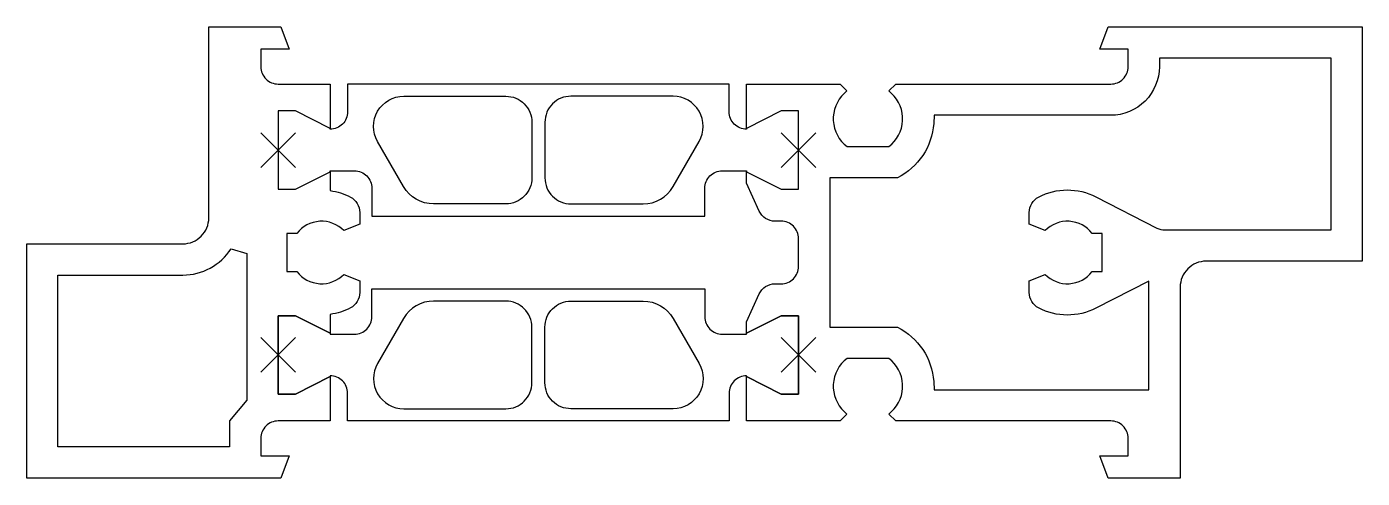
# Model space of a CAD drawing. Header units: millimetres. Extents: x 0 to 77, y 0 to 26.
import ezdxf

# ---------------------------------------------------------------- set-up
doc = ezdxf.new("R2010")
doc.units = ezdxf.units.MM
doc.header["$PDMODE"] = 3
doc.header["$PDSIZE"] = 1
doc.layers.add('X_SNAP', color=7, linetype='Continuous', lineweight=0, plot=False)

msp = doc.modelspace()

# ---------------------------------------------------------------- linework, layer by layer
for points in [[(17.5, 8.35), (15.5, 9.35), (14.5, 9.35), (14.5, 4.85), (15.5, 4.85), (17.5, 5.85), (17.5, 3.3), (16, 3.3), (16, 3.3), (14.5, 3.3, 0.414214), (13.5, 2.3), (13.5, 1.3), (15.128, 1.3), (14.655, 0), (0, 0), (0, 13.5), (9, 13.5, 0.414214), (10.5, 15), (10.5, 26), (14.655, 26), (15.128, 24.7), (13.5, 24.7), (13.5, 23.7, 0.414214), (14.5, 22.7), (16, 22.7), (16, 22.7), (17.5, 22.7), (17.5, 20.15), (15.5, 21.15), (14.5, 21.15), (14.5, 16.65), (15.5, 16.65), (17.5, 17.65), (17.5, 17), (17.5, 17), (17.5, 16.565, -0.085303), (18.662, 16.194, -0.279739), (19.2, 15.307), (19.2, 14.8), (19.2, 14.8), (19.2, 14.634), (18.285, 14.26, 0.455203), (15.575, 14.1), (15, 14.1), (15, 11.9), (15.575, 11.9, 0.455203), (18.285, 11.74), (19.2, 11.366), (19.2, 10.693, -0.279739), (18.662, 9.806, -0.085303), (17.5, 9.435), (17.5, 8.35)], [(41.5, 17), (41.5, 17.65), (43.5, 16.65), (44.5, 16.65), (44.5, 21.15), (43.5, 21.15), (41.5, 20.15), (41.5, 22.7), (46.892, 22.7), (47.288, 22.304), (47.136, 22.163, 0.467074), (47.3, 19.1), (49.7, 19.1, 0.467074), (49.864, 22.163), (49.712, 22.304), (50.108, 22.7), (62.5, 22.7, 0.414214), (63.5, 23.7), (63.5, 24.7), (61.872, 24.7), (62.345, 26), (77, 26), (77, 12.5), (68, 12.5, 0.414214), (66.5, 11), (66.5, 0), (62.345, 0), (61.872, 1.3), (63.5, 1.3), (63.5, 2.3, 0.414214), (62.5, 3.3), (50.108, 3.3), (49.712, 3.696), (49.864, 3.837, 0.467074), (49.7, 6.9), (47.3, 6.9, 0.467074), (47.136, 3.837), (47.288, 3.696), (46.892, 3.3), (41.5, 3.3), (41.5, 5.85), (43.5, 4.85), (44.5, 4.85), (44.5, 9.35), (43.5, 9.35), (41.5, 8.35), (41.5, 9), (42.234, 10.614, -0.294108), (43.144, 11.2), (43.5, 11.2, 0.414214), (44.5, 12.2), (44.5, 13.8, 0.414214), (43.5, 14.8), (43.144, 14.8, -0.294108), (42.234, 15.386), (41.5, 17)], [(57.8, 11.366), (58.715, 11.74, 0.455203), (61.425, 11.9), (62, 11.9), (62, 14.1), (61.425, 14.1, 0.455203), (58.715, 14.26), (57.8, 14.634), (57.8, 15.307, -0.279739), (58.338, 16.194, -0.242325), (61.634, 16.208), (65.164, 14.409, 0.118358), (65.618, 14.3), (75.2, 14.3), (75.2, 24.2), (65.3, 24.2), (65.3, 23.7, -0.414214), (62.5, 20.9), (52.323, 20.9), (52.291, 20.435, -0.265491), (50.197, 17.3), (46.3, 17.3), (46.3, 8.7), (50.197, 8.7, -0.265491), (52.291, 5.565), (52.323, 5.1), (64.7, 5.1), (64.7, 11.354), (61.634, 9.792, -0.242325), (58.338, 9.806, -0.279739), (57.8, 10.693), (57.8, 11.366)], [(39.1, 15.1), (39.1, 16.7, -0.414214), (40.1, 17.7), (41.5, 17.7), (41.5, 17.65), (43.5, 16.65), (44.5, 16.65), (44.5, 21.15), (43.5, 21.15), (41.5, 20.15), (41.5, 20.1, -0.414214), (40.5, 21.1), (40.5, 22.7), (18.5, 22.7), (18.5, 21.1, -0.414214), (17.5, 20.1), (17.5, 20.15), (15.5, 21.15), (14.5, 21.15), (14.5, 16.65), (15.5, 16.65), (17.5, 17.65), (17.5, 17.7), (18.9, 17.7, -0.414214), (19.9, 16.7), (19.9, 15.1), (39.1, 15.1)], [(29.125, 17.3, -0.414214), (27.625, 15.8), (23.461, 15.8, -0.267949), (21.729, 16.8), (20.233, 19.391, -0.57735), (21.739, 22), (27.625, 22, -0.414214), (29.125, 20.5), (29.125, 17.3)], [(29.875, 17.3, 0.414214), (31.375, 15.8), (35.539, 15.8, 0.267949), (37.271, 16.8), (38.767, 19.391, 0.57735), (37.261, 22), (31.375, 22, 0.414214), (29.875, 20.5), (29.875, 17.3)], [(9, 11.7, 0.255655), (11.779, 13.22), (12.7, 12.951), (12.7, 4.492), (11.7, 3.3), (11.7, 1.8), (1.8, 1.8), (1.8, 11.7), (9, 11.7)], [(39.1, 10.9), (39.1, 9.3, 0.414214), (40.1, 8.3), (41.5, 8.3), (41.5, 8.35), (43.5, 9.35), (44.5, 9.35), (44.5, 4.85), (43.5, 4.85), (41.5, 5.85), (41.5, 5.9, 0.414214), (40.5, 4.9), (40.5, 3.3), (18.5, 3.3), (18.5, 4.9, 0.414214), (17.5, 5.9), (17.5, 5.85), (15.5, 4.85), (14.5, 4.85), (14.5, 9.35), (15.5, 9.35), (17.5, 8.35), (17.5, 8.3), (18.9, 8.3, 0.414214), (19.9, 9.3), (19.9, 10.9), (39.1, 10.9)], [(29.125, 8.7, 0.414214), (27.625, 10.2), (23.461, 10.2, 0.267949), (21.729, 9.2), (20.233, 6.609, 0.57735), (21.739, 4), (27.625, 4, 0.414214), (29.125, 5.5), (29.125, 8.7)], [(29.875, 8.7, -0.414214), (31.375, 10.2), (35.539, 10.2, -0.267949), (37.271, 9.2), (38.767, 6.609, -0.57735), (37.261, 4), (31.375, 4, -0.414214), (29.875, 5.5), (29.875, 8.7)]]:
    msp.add_lwpolyline(points, format="xyb", close=True)
at = {"layer": 'X_SNAP'}
for p in [(14.5, 18.9), (14.5, 18.9), (14.5, 18.9), (44.5, 18.9), (44.5, 18.9), (44.5, 18.9), (14.5, 7.1), (14.5, 7.1), (14.5, 7.1), (44.5, 7.1), (44.5, 7.1), (44.5, 7.1)]:
    msp.add_point(p, dxfattribs=at)

doc.saveas('drawing.dxf')
